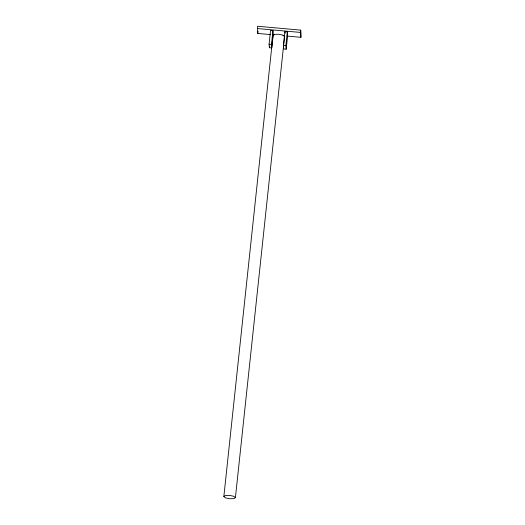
<?xml version="1.0" encoding="UTF-8"?>
<svg xmlns="http://www.w3.org/2000/svg" width="525" height="525" viewBox="0 0 525 525"><rect width="100%" height="100%" fill="white"/><g stroke="black" fill="none" stroke-linecap="round" stroke-linejoin="round"><path stroke-width="0.79" d="M270.782 34.604L257.755 33.429L257.539 26.25L300.694 30.128L300.91 37.314L287.07 36.068M257.755 33.429L257.998 31.133M272.941 30.647L271.471 44.435L271.806 47.919L269.404 47.709L269.076 44.218L270.546 30.43L272.941 30.647L273.269 34.138L271.891 47.112M269.404 47.709L269.581 46.082M223.847 496.545L272.993 35.398L274.575 34.355L278.624 34.23L282.765 35.096L284.576 36.435L235.423 497.588L233.842 498.625L229.793 498.75L225.652 497.89L223.847 496.545L225.428 495.508L229.477 495.377L233.618 496.243L235.423 497.588M283.461 45.511L284.931 31.723L287.326 31.94L287.661 35.431L286.191 49.212L283.789 49.002L283.461 45.511L285.856 45.728L286.191 49.212M285.856 45.728L287.326 31.94M300.91 37.314L300.694 30.128M257.289 28.547L300.451 32.425M272.409 34.748L274.037 34.899M282.995 35.7L284.622 35.844M269.076 44.218L271.471 44.435M284.931 31.723L285.062 33.121"/></g></svg>
